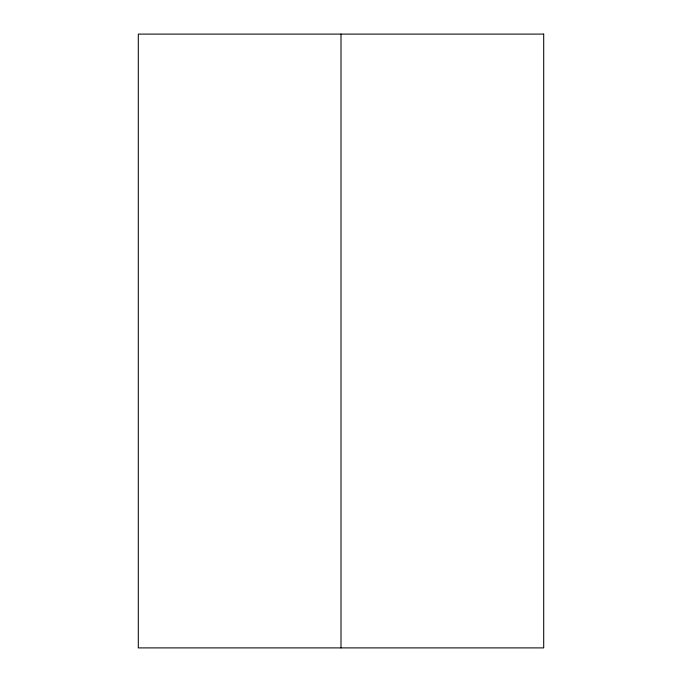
<?xml version="1.0" encoding="UTF-8"?>
<svg xmlns="http://www.w3.org/2000/svg" width="682" height="682" viewBox="0 0 682 682"><rect width="100%" height="100%" fill="white"/><g stroke="black" fill="none" stroke-linecap="round" stroke-linejoin="round"><path stroke-width="1.02" d="M341 34.1L341 647.9M543.699 34.1L138.301 34.1L138.301 647.9L543.699 647.9L543.699 34.1"/></g></svg>
